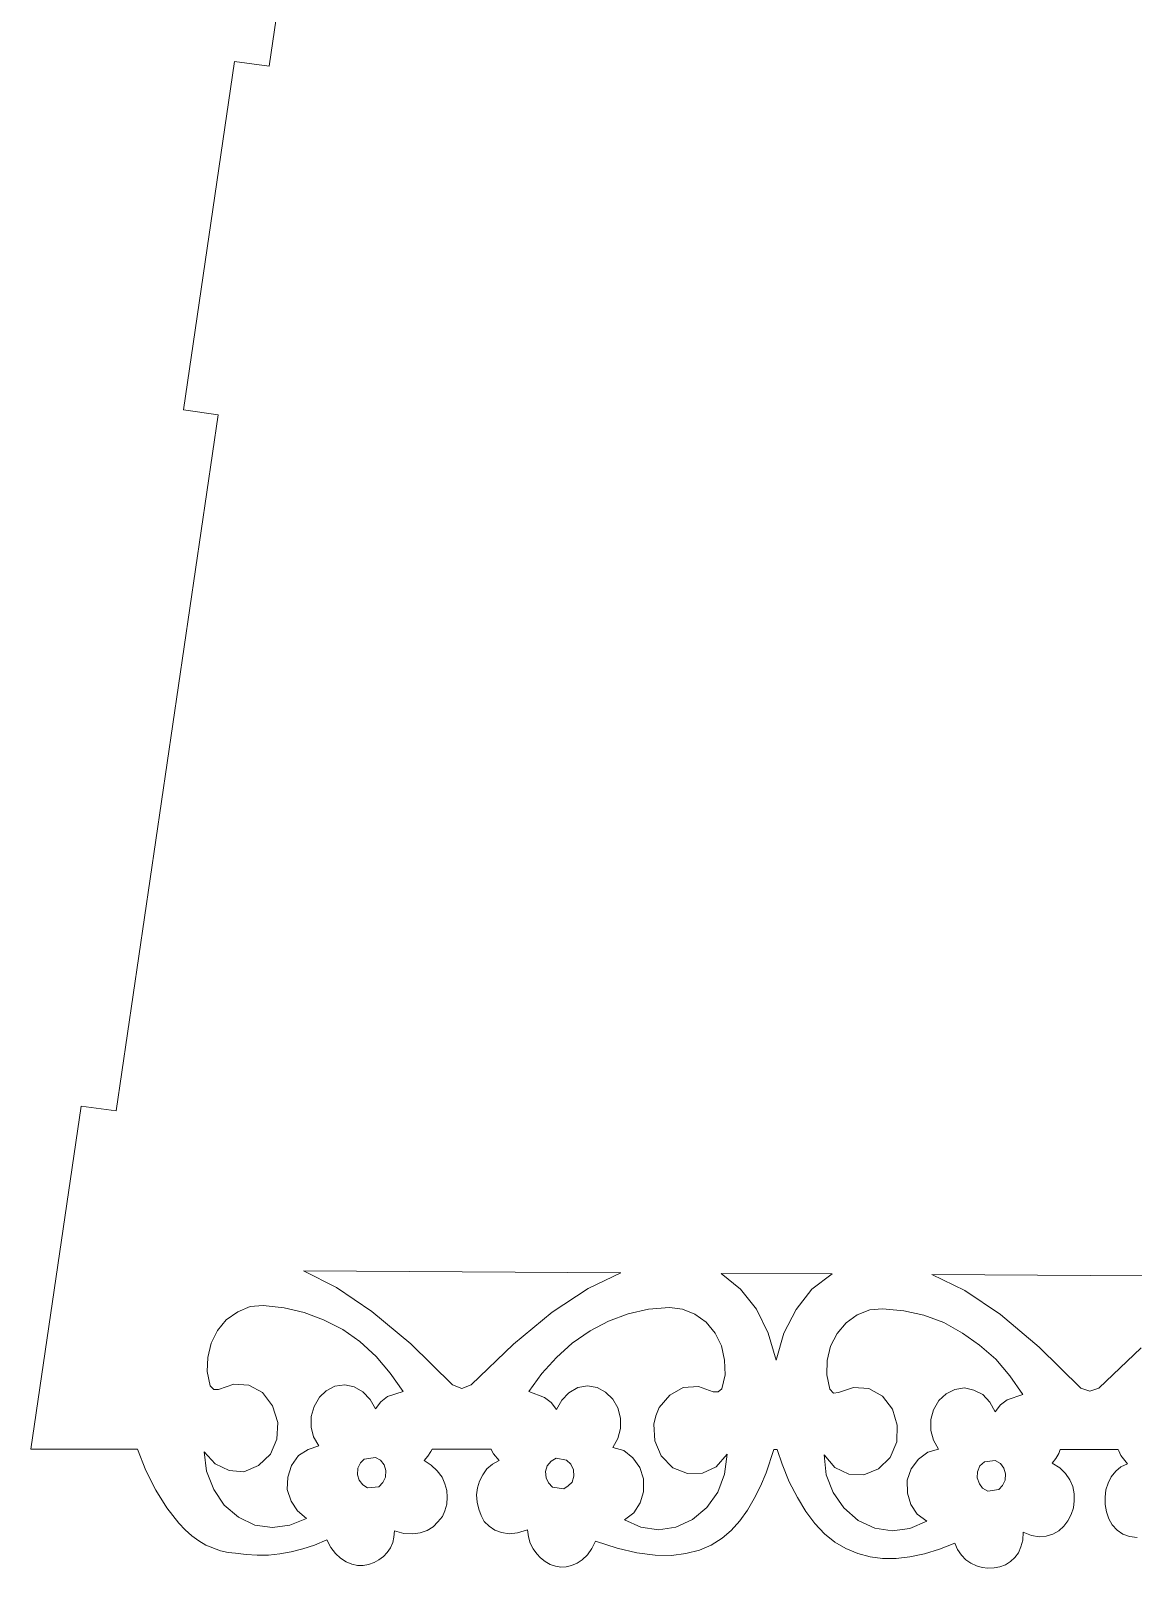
# Model space of a CAD drawing. Header units: inches. Extents: x -3.13 to 3.65, y -3.34 to 4.05.
# Drawn here: x -3.13 to -1.813, y 0.41 to 2.245 of the extents above; entities that cross this region are included whole.
import ezdxf

# ---------------------------------------------------------------- set-up
doc = ezdxf.new("R2010")
doc.units = ezdxf.units.IN
doc.header["$MEASUREMENT"] = 0
doc.layers.add('Katman 1', color=7, linetype='Continuous')

msp = doc.modelspace()

# ---------------------------------------------------------------- linework, layer by layer
at = {"layer": 'Katman 1', "color": 250, "lineweight": 9}
for points in [[(-2.8451, 2.2026), (-2.8451, 2.2026), (-2.6421, 3.5832), (-2.6421, 3.5832)], [(-2.9473, 1.7927), (-2.9473, 1.7927), (-2.8864, 2.2085), (-2.8864, 2.2085)], [(-2.8864, 2.2085), (-2.8864, 2.2085), (-2.8451, 2.2026), (-2.8451, 2.2026)], [(-3.0277, 0.956), (-3.0277, 0.956), (-2.906, 1.7868), (-2.906, 1.7868)], [(-2.906, 1.7868), (-2.906, 1.7868), (-2.9473, 1.7927), (-2.9473, 1.7927)], [(-3.1296, 0.5524), (-3.1296, 0.5524), (-3.0694, 0.9619), (-3.0694, 0.9619)], [(-3.0694, 0.9619), (-3.0694, 0.9619), (-3.0277, 0.956), (-3.0277, 0.956)], [(-2.8038, 0.7652), (-2.8038, 0.7652), (-2.4251, 0.7628), (-2.4251, 0.7628)], [(-2.7646, 0.7453), (-2.7646, 0.7453), (-2.8038, 0.7652), (-2.8038, 0.7652)], [(-2.4251, 0.7628), (-2.4251, 0.7628), (-2.4643, 0.7442), (-2.4643, 0.7442)], [(-2.3054, 0.7621), (-2.3054, 0.7621), (-2.1728, 0.7617), (-2.1728, 0.7617)], [(-2.2823, 0.7435), (-2.2823, 0.7435), (-2.3054, 0.7621), (-2.3054, 0.7621)], [(-2.1728, 0.7617), (-2.1728, 0.7617), (-2.1969, 0.7435), (-2.1969, 0.7435)], [(-2.0538, 0.761), (-2.0538, 0.761), (-1.6751, 0.7585), (-1.6751, 0.7585)], [(-2.0146, 0.7417), (-2.0146, 0.7417), (-2.0538, 0.761), (-2.0538, 0.761)], [(-2.7222, 0.7169), (-2.7222, 0.7169), (-2.7646, 0.7453), (-2.7646, 0.7453)], [(-2.4643, 0.7442), (-2.4643, 0.7442), (-2.507, 0.7159), (-2.507, 0.7159)], [(-2.2631, 0.7197), (-2.2631, 0.7197), (-2.2823, 0.7435), (-2.2823, 0.7435)], [(-2.1969, 0.7435), (-2.1969, 0.7435), (-2.2158, 0.719), (-2.2158, 0.719)], [(-1.9719, 0.7131), (-1.9719, 0.7131), (-2.0146, 0.7417), (-2.0146, 0.7417)], [(-2.8825, 0.7162), (-2.8825, 0.7162), (-2.8962, 0.7067), (-2.8962, 0.7067)], [(-2.8678, 0.7225), (-2.8678, 0.7225), (-2.8825, 0.7162), (-2.8825, 0.7162)], [(-2.8521, 0.7239), (-2.8521, 0.7239), (-2.8678, 0.7225), (-2.8678, 0.7225)], [(-2.8272, 0.7211), (-2.8272, 0.7211), (-2.8521, 0.7239), (-2.8521, 0.7239)], [(-2.8031, 0.7155), (-2.8031, 0.7155), (-2.8272, 0.7211), (-2.8272, 0.7211)], [(-2.78, 0.7067), (-2.78, 0.7067), (-2.8031, 0.7155), (-2.8031, 0.7155)], [(-2.676, 0.6781), (-2.676, 0.6781), (-2.7222, 0.7169), (-2.7222, 0.7169)], [(-2.507, 0.7159), (-2.507, 0.7159), (-2.5532, 0.6777), (-2.5532, 0.6777)], [(-2.4164, 0.7141), (-2.4164, 0.7141), (-2.3919, 0.7197), (-2.3919, 0.7197)], [(-2.3919, 0.7197), (-2.3919, 0.7197), (-2.367, 0.7215), (-2.367, 0.7215)], [(-2.367, 0.7215), (-2.367, 0.7215), (-2.3513, 0.7197), (-2.3513, 0.7197)], [(-2.3513, 0.7197), (-2.3513, 0.7197), (-2.3366, 0.7134), (-2.3366, 0.7134)], [(-2.2491, 0.691), (-2.2491, 0.691), (-2.2631, 0.7197), (-2.2631, 0.7197)], [(-2.2158, 0.719), (-2.2158, 0.719), (-2.2305, 0.691), (-2.2305, 0.691)], [(-2.128, 0.7187), (-2.128, 0.7187), (-2.143, 0.7127), (-2.143, 0.7127)], [(-2.1126, 0.7201), (-2.1126, 0.7201), (-2.128, 0.7187), (-2.128, 0.7187)], [(-2.0874, 0.7176), (-2.0874, 0.7176), (-2.1126, 0.7201), (-2.1126, 0.7201)], [(-2.0632, 0.7124), (-2.0632, 0.7124), (-2.0874, 0.7176), (-2.0874, 0.7176)], [(-2.8962, 0.7067), (-2.8962, 0.7067), (-2.9067, 0.6942), (-2.9067, 0.6942)], [(-2.7572, 0.6952), (-2.7572, 0.6952), (-2.78, 0.7067), (-2.78, 0.7067)], [(-2.4618, 0.6935), (-2.4618, 0.6935), (-2.4398, 0.705), (-2.4398, 0.705)], [(-2.4398, 0.705), (-2.4398, 0.705), (-2.4164, 0.7141), (-2.4164, 0.7141)], [(-2.3366, 0.7134), (-2.3366, 0.7134), (-2.3233, 0.704), (-2.3233, 0.704)], [(-2.3233, 0.704), (-2.3233, 0.704), (-2.3124, 0.691), (-2.3124, 0.691)], [(-2.156, 0.7033), (-2.156, 0.7033), (-2.1668, 0.6903), (-2.1668, 0.6903)], [(-2.143, 0.7127), (-2.143, 0.7127), (-2.156, 0.7033), (-2.156, 0.7033)], [(-2.0394, 0.7036), (-2.0394, 0.7036), (-2.0632, 0.7124), (-2.0632, 0.7124)], [(-2.0174, 0.691), (-2.0174, 0.691), (-2.0394, 0.7036), (-2.0394, 0.7036)], [(-1.9257, 0.6743), (-1.9257, 0.6743), (-1.9719, 0.7131), (-1.9719, 0.7131)], [(-2.9067, 0.6942), (-2.9067, 0.6942), (-2.9144, 0.6788), (-2.9144, 0.6788)], [(-2.7366, 0.6809), (-2.7366, 0.6809), (-2.7572, 0.6952), (-2.7572, 0.6952)], [(-2.7173, 0.663), (-2.7173, 0.663), (-2.7366, 0.6809), (-2.7366, 0.6809)], [(-2.5021, 0.662), (-2.5021, 0.662), (-2.4832, 0.6791), (-2.4832, 0.6791)], [(-2.4832, 0.6791), (-2.4832, 0.6791), (-2.4618, 0.6935), (-2.4618, 0.6935)], [(-2.3124, 0.691), (-2.3124, 0.691), (-2.3051, 0.6759), (-2.3051, 0.6759)], [(-2.2396, 0.6588), (-2.2396, 0.6588), (-2.2491, 0.691), (-2.2491, 0.691)], [(-2.2305, 0.691), (-2.2305, 0.691), (-2.2396, 0.6588), (-2.2396, 0.6588)], [(-2.1668, 0.6903), (-2.1668, 0.6903), (-2.1749, 0.6753), (-2.1749, 0.6753)], [(-1.9971, 0.6766), (-1.9971, 0.6766), (-2.0174, 0.691), (-2.0174, 0.691)], [(-2.9182, 0.662), (-2.9182, 0.662), (-2.9189, 0.6451), (-2.9189, 0.6451)], [(-2.9144, 0.6788), (-2.9144, 0.6788), (-2.9182, 0.662), (-2.9182, 0.662)], [(-2.7006, 0.6431), (-2.7006, 0.6431), (-2.7173, 0.663), (-2.7173, 0.663)], [(-2.626, 0.6291), (-2.626, 0.6291), (-2.676, 0.6781), (-2.676, 0.6781)], [(-2.5532, 0.6777), (-2.5532, 0.6777), (-2.6039, 0.6291), (-2.6039, 0.6291)], [(-2.5193, 0.6427), (-2.5193, 0.6427), (-2.5021, 0.662), (-2.5021, 0.662)], [(-2.3051, 0.6759), (-2.3051, 0.6759), (-2.3012, 0.6588), (-2.3012, 0.6588)], [(-2.1749, 0.6753), (-2.1749, 0.6753), (-2.1787, 0.6581), (-2.1787, 0.6581)], [(-1.9775, 0.6599), (-1.9775, 0.6599), (-1.9971, 0.6766), (-1.9971, 0.6766)], [(-1.876, 0.6252), (-1.876, 0.6252), (-1.9257, 0.6743), (-1.9257, 0.6743)], [(-1.8039, 0.6735), (-1.8039, 0.6735), (-1.8543, 0.6252), (-1.8543, 0.6252)], [(-2.9189, 0.6451), (-2.9189, 0.6451), (-2.9154, 0.628), (-2.9154, 0.628)], [(-2.6851, 0.6214), (-2.6851, 0.6214), (-2.7006, 0.6431), (-2.7006, 0.6431)], [(-2.535, 0.6211), (-2.535, 0.6211), (-2.5193, 0.6427), (-2.5193, 0.6427)], [(-2.3012, 0.6588), (-2.3012, 0.6588), (-2.3005, 0.6413), (-2.3005, 0.6413)], [(-2.1787, 0.6581), (-2.1787, 0.6581), (-2.1791, 0.641), (-2.1791, 0.641)], [(-1.9607, 0.6399), (-1.9607, 0.6399), (-1.9775, 0.6599), (-1.9775, 0.6599)], [(-2.9154, 0.628), (-2.9154, 0.628), (-2.9112, 0.6235), (-2.9112, 0.6235)], [(-2.9112, 0.6235), (-2.9112, 0.6235), (-2.9053, 0.6238), (-2.9053, 0.6238)], [(-2.9053, 0.6238), (-2.9053, 0.6238), (-2.8871, 0.6301), (-2.8871, 0.6301)], [(-2.8871, 0.6301), (-2.8871, 0.6301), (-2.8692, 0.6287), (-2.8692, 0.6287)], [(-2.8692, 0.6287), (-2.8692, 0.6287), (-2.8531, 0.62), (-2.8531, 0.62)], [(-2.7768, 0.6221), (-2.7768, 0.6221), (-2.7667, 0.6277), (-2.7667, 0.6277)], [(-2.7667, 0.6277), (-2.7667, 0.6277), (-2.7548, 0.6291), (-2.7548, 0.6291)], [(-2.7548, 0.6291), (-2.7548, 0.6291), (-2.7436, 0.627), (-2.7436, 0.627)], [(-2.7436, 0.627), (-2.7436, 0.627), (-2.7331, 0.6207), (-2.7331, 0.6207)], [(-2.6151, 0.6249), (-2.6151, 0.6249), (-2.626, 0.6291), (-2.626, 0.6291)], [(-2.6039, 0.6291), (-2.6039, 0.6291), (-2.6151, 0.6249), (-2.6151, 0.6249)], [(-2.4766, 0.6259), (-2.4766, 0.6259), (-2.4871, 0.6196), (-2.4871, 0.6196)], [(-2.465, 0.628), (-2.465, 0.628), (-2.4766, 0.6259), (-2.4766, 0.6259)], [(-2.4534, 0.6259), (-2.4534, 0.6259), (-2.465, 0.628), (-2.465, 0.628)], [(-2.4433, 0.6203), (-2.4433, 0.6203), (-2.4534, 0.6259), (-2.4534, 0.6259)], [(-2.3506, 0.6259), (-2.3506, 0.6259), (-2.3667, 0.6168), (-2.3667, 0.6168)], [(-2.3324, 0.6273), (-2.3324, 0.6273), (-2.3506, 0.6259), (-2.3506, 0.6259)], [(-2.3149, 0.6207), (-2.3149, 0.6207), (-2.3324, 0.6273), (-2.3324, 0.6273)], [(-2.3044, 0.6245), (-2.3044, 0.6245), (-2.3089, 0.6207), (-2.3089, 0.6207)], [(-2.3005, 0.6413), (-2.3005, 0.6413), (-2.3044, 0.6245), (-2.3044, 0.6245)], [(-2.1791, 0.641), (-2.1791, 0.641), (-2.1756, 0.6242), (-2.1756, 0.6242)], [(-2.1756, 0.6242), (-2.1756, 0.6242), (-2.1714, 0.6193), (-2.1714, 0.6193)], [(-2.1654, 0.62), (-2.1654, 0.62), (-2.1472, 0.6262), (-2.1472, 0.6262)], [(-2.1472, 0.6262), (-2.1472, 0.6262), (-2.129, 0.6249), (-2.129, 0.6249)], [(-2.129, 0.6249), (-2.129, 0.6249), (-2.1129, 0.6158), (-2.1129, 0.6158)], [(-2.0262, 0.6235), (-2.0262, 0.6235), (-2.015, 0.6256), (-2.015, 0.6256)], [(-2.015, 0.6256), (-2.015, 0.6256), (-2.0037, 0.6228), (-2.0037, 0.6228)], [(-1.9453, 0.6175), (-1.9453, 0.6175), (-1.9607, 0.6399), (-1.9607, 0.6399)], [(-1.8651, 0.6217), (-1.8651, 0.6217), (-1.876, 0.6252), (-1.876, 0.6252)], [(-1.8543, 0.6252), (-1.8543, 0.6252), (-1.8651, 0.6217), (-1.8651, 0.6217)], [(-2.8531, 0.62), (-2.8531, 0.62), (-2.8409, 0.6042), (-2.8409, 0.6042)], [(-2.7912, 0.6035), (-2.7912, 0.6035), (-2.7849, 0.6144), (-2.7849, 0.6144)], [(-2.7849, 0.6144), (-2.7849, 0.6144), (-2.7768, 0.6221), (-2.7768, 0.6221)], [(-2.7331, 0.6207), (-2.7331, 0.6207), (-2.7243, 0.6119), (-2.7243, 0.6119)], [(-2.7243, 0.6119), (-2.7243, 0.6119), (-2.718, 0.6007), (-2.718, 0.6007)], [(-2.718, 0.6007), (-2.718, 0.6007), (-2.7117, 0.6091), (-2.7117, 0.6091)], [(-2.7117, 0.6091), (-2.7117, 0.6091), (-2.7037, 0.6151), (-2.7037, 0.6151)], [(-2.7037, 0.6151), (-2.7037, 0.6151), (-2.6851, 0.6214), (-2.6851, 0.6214)], [(-2.5161, 0.614), (-2.5161, 0.614), (-2.535, 0.6211), (-2.535, 0.6211)], [(-2.5084, 0.6081), (-2.5084, 0.6081), (-2.5161, 0.614), (-2.5161, 0.614)], [(-2.5021, 0.5997), (-2.5021, 0.5997), (-2.5084, 0.6081), (-2.5084, 0.6081)], [(-2.4955, 0.6109), (-2.4955, 0.6109), (-2.5021, 0.5997), (-2.5021, 0.5997)], [(-2.4871, 0.6196), (-2.4871, 0.6196), (-2.4955, 0.6109), (-2.4955, 0.6109)], [(-2.4346, 0.6123), (-2.4346, 0.6123), (-2.4433, 0.6203), (-2.4433, 0.6203)], [(-2.4286, 0.6018), (-2.4286, 0.6018), (-2.4346, 0.6123), (-2.4346, 0.6123)], [(-2.3667, 0.6168), (-2.3667, 0.6168), (-2.3793, 0.6021), (-2.3793, 0.6021)], [(-2.3089, 0.6207), (-2.3089, 0.6207), (-2.3149, 0.6207), (-2.3149, 0.6207)], [(-2.1714, 0.6193), (-2.1714, 0.6193), (-2.1654, 0.62), (-2.1654, 0.62)], [(-2.1129, 0.6158), (-2.1129, 0.6158), (-2.1007, 0.6), (-2.1007, 0.6)], [(-2.0517, 0.5993), (-2.0517, 0.5993), (-2.0454, 0.6105), (-2.0454, 0.6105)], [(-2.0454, 0.6105), (-2.0454, 0.6105), (-2.0367, 0.6186), (-2.0367, 0.6186)], [(-2.0367, 0.6186), (-2.0367, 0.6186), (-2.0262, 0.6235), (-2.0262, 0.6235)], [(-2.0037, 0.6228), (-2.0037, 0.6228), (-1.9929, 0.6175), (-1.9929, 0.6175)], [(-1.9929, 0.6175), (-1.9929, 0.6175), (-1.9845, 0.6084), (-1.9845, 0.6084)], [(-1.9845, 0.6084), (-1.9845, 0.6084), (-1.9782, 0.5969), (-1.9782, 0.5969)], [(-1.9719, 0.6052), (-1.9719, 0.6052), (-1.9638, 0.6112), (-1.9638, 0.6112)], [(-1.9638, 0.6112), (-1.9638, 0.6112), (-1.9453, 0.6175), (-1.9453, 0.6175)], [(-2.8409, 0.6042), (-2.8409, 0.6042), (-2.8346, 0.5843), (-2.8346, 0.5843)], [(-2.795, 0.5913), (-2.795, 0.5913), (-2.7912, 0.6035), (-2.7912, 0.6035)], [(-2.795, 0.5787), (-2.795, 0.5787), (-2.795, 0.5913), (-2.795, 0.5913)], [(-2.4255, 0.5895), (-2.4255, 0.5895), (-2.4286, 0.6018), (-2.4286, 0.6018)], [(-2.4255, 0.5773), (-2.4255, 0.5773), (-2.4255, 0.5895), (-2.4255, 0.5895)], [(-2.3835, 0.5923), (-2.3835, 0.5923), (-2.3856, 0.5822), (-2.3856, 0.5822)], [(-2.3793, 0.6021), (-2.3793, 0.6021), (-2.3835, 0.5923), (-2.3835, 0.5923)], [(-2.1007, 0.6), (-2.1007, 0.6), (-2.0951, 0.5811), (-2.0951, 0.5811)], [(-2.0552, 0.5878), (-2.0552, 0.5878), (-2.0517, 0.5993), (-2.0517, 0.5993)], [(-2.0552, 0.5748), (-2.0552, 0.5748), (-2.0552, 0.5878), (-2.0552, 0.5878)], [(-1.9782, 0.5969), (-1.9782, 0.5969), (-1.9719, 0.6052), (-1.9719, 0.6052)], [(-2.8346, 0.5843), (-2.8346, 0.5843), (-2.836, 0.5643), (-2.836, 0.5643)], [(-2.7922, 0.5671), (-2.7922, 0.5671), (-2.795, 0.5787), (-2.795, 0.5787)], [(-2.4286, 0.565), (-2.4286, 0.565), (-2.4255, 0.5773), (-2.4255, 0.5773)], [(-2.3856, 0.5822), (-2.3856, 0.5822), (-2.3845, 0.5622), (-2.3845, 0.5622)], [(-2.0951, 0.5811), (-2.0951, 0.5811), (-2.0958, 0.5612), (-2.0958, 0.5612)], [(-2.0517, 0.5633), (-2.0517, 0.5633), (-2.0552, 0.5748), (-2.0552, 0.5748)], [(-3.0022, 0.5524), (-3.0022, 0.5524), (-3.1296, 0.5524), (-3.1296, 0.5524)], [(-2.9921, 0.5269), (-2.9921, 0.5269), (-3.0022, 0.5524), (-3.0022, 0.5524)], [(-2.836, 0.5643), (-2.836, 0.5643), (-2.8433, 0.5465), (-2.8433, 0.5465)], [(-2.8101, 0.5447), (-2.8101, 0.5447), (-2.7985, 0.552), (-2.7985, 0.552)], [(-2.7985, 0.552), (-2.7985, 0.552), (-2.7856, 0.5563), (-2.7856, 0.5563)], [(-2.7856, 0.5563), (-2.7856, 0.5563), (-2.7922, 0.5671), (-2.7922, 0.5671)], [(-2.6505, 0.5524), (-2.6505, 0.5524), (-2.6519, 0.5496), (-2.6519, 0.5496)], [(-2.5801, 0.5524), (-2.5801, 0.5524), (-2.6505, 0.5524), (-2.6505, 0.5524)], [(-2.5795, 0.5514), (-2.5795, 0.5514), (-2.5801, 0.5524), (-2.5801, 0.5524)], [(-2.577, 0.5468), (-2.577, 0.5468), (-2.5795, 0.5514), (-2.5795, 0.5514)], [(-2.4346, 0.5545), (-2.4346, 0.5545), (-2.4286, 0.565), (-2.4286, 0.565)], [(-2.4216, 0.5507), (-2.4216, 0.5507), (-2.4346, 0.5545), (-2.4346, 0.5545)], [(-2.4108, 0.5423), (-2.4108, 0.5423), (-2.4216, 0.5507), (-2.4216, 0.5507)], [(-2.3845, 0.5622), (-2.3845, 0.5622), (-2.3768, 0.5444), (-2.3768, 0.5444)], [(-2.2424, 0.552), (-2.2424, 0.552), (-2.2515, 0.5241), (-2.2515, 0.5241)], [(-2.2386, 0.552), (-2.2386, 0.552), (-2.2424, 0.552), (-2.2424, 0.552)], [(-2.2326, 0.5346), (-2.2326, 0.5346), (-2.2386, 0.552), (-2.2386, 0.552)], [(-2.0958, 0.5612), (-2.0958, 0.5612), (-2.1035, 0.5426), (-2.1035, 0.5426)], [(-2.0587, 0.5489), (-2.0587, 0.5489), (-2.0457, 0.5524), (-2.0457, 0.5524)], [(-2.0457, 0.5524), (-2.0457, 0.5524), (-2.0517, 0.5633), (-2.0517, 0.5633)], [(-1.9005, 0.552), (-1.9005, 0.552), (-1.9022, 0.5472), (-1.9022, 0.5472)], [(-1.8312, 0.552), (-1.8312, 0.552), (-1.9005, 0.552), (-1.9005, 0.552)], [(-1.8305, 0.5504), (-1.8305, 0.5504), (-1.8312, 0.552), (-1.8312, 0.552)], [(-2.9224, 0.5493), (-2.9224, 0.5493), (-2.9196, 0.5262), (-2.9196, 0.5262)], [(-2.9095, 0.5349), (-2.9095, 0.5349), (-2.9224, 0.5493), (-2.9224, 0.5493)], [(-2.8927, 0.5269), (-2.8927, 0.5269), (-2.9095, 0.5349), (-2.9095, 0.5349)], [(-2.8577, 0.5328), (-2.8577, 0.5328), (-2.8752, 0.5255), (-2.8752, 0.5255)], [(-2.8433, 0.5465), (-2.8433, 0.5465), (-2.8577, 0.5328), (-2.8577, 0.5328)], [(-2.8227, 0.5192), (-2.8227, 0.5192), (-2.8181, 0.5328), (-2.8181, 0.5328)], [(-2.8181, 0.5328), (-2.8181, 0.5328), (-2.8101, 0.5447), (-2.8101, 0.5447)], [(-2.7359, 0.536), (-2.7359, 0.536), (-2.739, 0.5297), (-2.739, 0.5297)], [(-2.7314, 0.5405), (-2.7314, 0.5405), (-2.7359, 0.536), (-2.7359, 0.536)], [(-2.718, 0.5426), (-2.718, 0.5426), (-2.7314, 0.5405), (-2.7314, 0.5405)], [(-2.7121, 0.5395), (-2.7121, 0.5395), (-2.718, 0.5426), (-2.718, 0.5426)], [(-2.7076, 0.5339), (-2.7076, 0.5339), (-2.7121, 0.5395), (-2.7121, 0.5395)], [(-2.7058, 0.5269), (-2.7058, 0.5269), (-2.7076, 0.5339), (-2.7076, 0.5339)], [(-2.6554, 0.544), (-2.6554, 0.544), (-2.6599, 0.5388), (-2.6599, 0.5388)], [(-2.6599, 0.5388), (-2.6599, 0.5388), (-2.6515, 0.5332), (-2.6515, 0.5332)], [(-2.6519, 0.5496), (-2.6519, 0.5496), (-2.6554, 0.544), (-2.6554, 0.544)], [(-2.6515, 0.5332), (-2.6515, 0.5332), (-2.6445, 0.5265), (-2.6445, 0.5265)], [(-2.5851, 0.529), (-2.5851, 0.529), (-2.5784, 0.5346), (-2.5784, 0.5346)], [(-2.5784, 0.5346), (-2.5784, 0.5346), (-2.5703, 0.5388), (-2.5703, 0.5388)], [(-2.5703, 0.5388), (-2.5703, 0.5388), (-2.577, 0.5468), (-2.577, 0.5468)], [(-2.5151, 0.5258), (-2.5151, 0.5258), (-2.513, 0.5325), (-2.513, 0.5325)], [(-2.513, 0.5325), (-2.513, 0.5325), (-2.5084, 0.5381), (-2.5084, 0.5381)], [(-2.5084, 0.5381), (-2.5084, 0.5381), (-2.5024, 0.5416), (-2.5024, 0.5416)], [(-2.5024, 0.5416), (-2.5024, 0.5416), (-2.4899, 0.5395), (-2.4899, 0.5395)], [(-2.4899, 0.5395), (-2.4899, 0.5395), (-2.485, 0.5346), (-2.485, 0.5346)], [(-2.485, 0.5346), (-2.485, 0.5346), (-2.4818, 0.5279), (-2.4818, 0.5279)], [(-2.4024, 0.5307), (-2.4024, 0.5307), (-2.4108, 0.5423), (-2.4108, 0.5423)], [(-2.3768, 0.5444), (-2.3768, 0.5444), (-2.3632, 0.53), (-2.3632, 0.53)], [(-2.3114, 0.5314), (-2.3114, 0.5314), (-2.2981, 0.5465), (-2.2981, 0.5465)], [(-2.2981, 0.5465), (-2.2981, 0.5465), (-2.3012, 0.5227), (-2.3012, 0.5227)], [(-2.2242, 0.5136), (-2.2242, 0.5136), (-2.2326, 0.5346), (-2.2326, 0.5346)], [(-2.1822, 0.5458), (-2.1822, 0.5458), (-2.1798, 0.522), (-2.1798, 0.522)], [(-2.1696, 0.5307), (-2.1696, 0.5307), (-2.1822, 0.5458), (-2.1822, 0.5458)], [(-2.1035, 0.5426), (-2.1035, 0.5426), (-2.1175, 0.529), (-2.1175, 0.529)], [(-2.0786, 0.529), (-2.0786, 0.529), (-2.0699, 0.5405), (-2.0699, 0.5405)], [(-2.0699, 0.5405), (-2.0699, 0.5405), (-2.0587, 0.5489), (-2.0587, 0.5489)], [(-1.9964, 0.5325), (-1.9964, 0.5325), (-1.9992, 0.5255), (-1.9992, 0.5255)], [(-1.9908, 0.5374), (-1.9908, 0.5374), (-1.9964, 0.5325), (-1.9964, 0.5325)], [(-1.9782, 0.5388), (-1.9782, 0.5388), (-1.9908, 0.5374), (-1.9908, 0.5374)], [(-1.9719, 0.5353), (-1.9719, 0.5353), (-1.9782, 0.5388), (-1.9782, 0.5388)], [(-1.968, 0.5297), (-1.968, 0.5297), (-1.9719, 0.5353), (-1.9719, 0.5353)], [(-1.9058, 0.5412), (-1.9058, 0.5412), (-1.9103, 0.5356), (-1.9103, 0.5356)], [(-1.9103, 0.5356), (-1.9103, 0.5356), (-1.9012, 0.53), (-1.9012, 0.53)], [(-1.9022, 0.5472), (-1.9022, 0.5472), (-1.9058, 0.5412), (-1.9058, 0.5412)], [(-1.8281, 0.5447), (-1.8281, 0.5447), (-1.8305, 0.5504), (-1.8305, 0.5504)], [(-1.8203, 0.5349), (-1.8203, 0.5349), (-1.8281, 0.5447), (-1.8281, 0.5447)], [(-1.8281, 0.5314), (-1.8281, 0.5314), (-1.8203, 0.5349), (-1.8203, 0.5349)], [(-2.9802, 0.5034), (-2.9802, 0.5034), (-2.9921, 0.5269), (-2.9921, 0.5269)], [(-2.9196, 0.5262), (-2.9196, 0.5262), (-2.9112, 0.5042), (-2.9112, 0.5042)], [(-2.8752, 0.5255), (-2.8752, 0.5255), (-2.8927, 0.5269), (-2.8927, 0.5269)], [(-2.8234, 0.5042), (-2.8234, 0.5042), (-2.8227, 0.5192), (-2.8227, 0.5192)], [(-2.739, 0.5297), (-2.739, 0.5297), (-2.7394, 0.522), (-2.7394, 0.522)], [(-2.7394, 0.522), (-2.7394, 0.522), (-2.7376, 0.5154), (-2.7376, 0.5154)], [(-2.7376, 0.5154), (-2.7376, 0.5154), (-2.7331, 0.5097), (-2.7331, 0.5097)], [(-2.7093, 0.5125), (-2.7093, 0.5125), (-2.7061, 0.5192), (-2.7061, 0.5192)], [(-2.7061, 0.5192), (-2.7061, 0.5192), (-2.7058, 0.5269), (-2.7058, 0.5269)], [(-2.6445, 0.5265), (-2.6445, 0.5265), (-2.6386, 0.5192), (-2.6386, 0.5192)], [(-2.6386, 0.5192), (-2.6386, 0.5192), (-2.6351, 0.5111), (-2.6351, 0.5111)], [(-2.5962, 0.5062), (-2.5962, 0.5062), (-2.5938, 0.5143), (-2.5938, 0.5143)], [(-2.5938, 0.5143), (-2.5938, 0.5143), (-2.5899, 0.522), (-2.5899, 0.522)], [(-2.5899, 0.522), (-2.5899, 0.522), (-2.5851, 0.529), (-2.5851, 0.529)], [(-2.5143, 0.5182), (-2.5143, 0.5182), (-2.5151, 0.5258), (-2.5151, 0.5258)], [(-2.5115, 0.5122), (-2.5115, 0.5122), (-2.5143, 0.5182), (-2.5143, 0.5182)], [(-2.4814, 0.5202), (-2.4814, 0.5202), (-2.4832, 0.5132), (-2.4832, 0.5132)], [(-2.4818, 0.5279), (-2.4818, 0.5279), (-2.4814, 0.5202), (-2.4814, 0.5202)], [(-2.3982, 0.5171), (-2.3982, 0.5171), (-2.4024, 0.5307), (-2.4024, 0.5307)], [(-2.3982, 0.5017), (-2.3982, 0.5017), (-2.3982, 0.5171), (-2.3982, 0.5171)], [(-2.3632, 0.53), (-2.3632, 0.53), (-2.3457, 0.5234), (-2.3457, 0.5234)], [(-2.3457, 0.5234), (-2.3457, 0.5234), (-2.3275, 0.5237), (-2.3275, 0.5237)], [(-2.3275, 0.5237), (-2.3275, 0.5237), (-2.3114, 0.5314), (-2.3114, 0.5314)], [(-2.3012, 0.5227), (-2.3012, 0.5227), (-2.3093, 0.5013), (-2.3093, 0.5013)], [(-2.2515, 0.5241), (-2.2515, 0.5241), (-2.2585, 0.5083), (-2.2585, 0.5083)], [(-2.1798, 0.522), (-2.1798, 0.522), (-2.1717, 0.5006), (-2.1717, 0.5006)], [(-2.1528, 0.5227), (-2.1528, 0.5227), (-2.1696, 0.5307), (-2.1696, 0.5307)], [(-2.135, 0.522), (-2.135, 0.522), (-2.1528, 0.5227), (-2.1528, 0.5227)], [(-2.1175, 0.529), (-2.1175, 0.529), (-2.135, 0.522), (-2.135, 0.522)], [(-2.0832, 0.5154), (-2.0832, 0.5154), (-2.0786, 0.529), (-2.0786, 0.529)], [(-2.0828, 0.5), (-2.0828, 0.5), (-2.0832, 0.5154), (-2.0832, 0.5154)], [(-1.9992, 0.5255), (-1.9992, 0.5255), (-1.9999, 0.5182), (-1.9999, 0.5182)], [(-1.9999, 0.5182), (-1.9999, 0.5182), (-1.9971, 0.5111), (-1.9971, 0.5111)], [(-1.9694, 0.509), (-1.9694, 0.509), (-1.9663, 0.5154), (-1.9663, 0.5154)], [(-1.966, 0.523), (-1.966, 0.523), (-1.968, 0.5297), (-1.968, 0.5297)], [(-1.9663, 0.5154), (-1.9663, 0.5154), (-1.966, 0.523), (-1.966, 0.523)], [(-1.9012, 0.53), (-1.9012, 0.53), (-1.8942, 0.5234), (-1.8942, 0.5234)], [(-1.8942, 0.5234), (-1.8942, 0.5234), (-1.8889, 0.5157), (-1.8889, 0.5157)], [(-1.8889, 0.5157), (-1.8889, 0.5157), (-1.8854, 0.508), (-1.8854, 0.508)], [(-1.8435, 0.5118), (-1.8435, 0.5118), (-1.8396, 0.5195), (-1.8396, 0.5195)], [(-1.8396, 0.5195), (-1.8396, 0.5195), (-1.8343, 0.5262), (-1.8343, 0.5262)], [(-1.8343, 0.5262), (-1.8343, 0.5262), (-1.8281, 0.5314), (-1.8281, 0.5314)], [(-2.9672, 0.4824), (-2.9672, 0.4824), (-2.9802, 0.5034), (-2.9802, 0.5034)], [(-2.9112, 0.5042), (-2.9112, 0.5042), (-2.8986, 0.4856), (-2.8986, 0.4856)], [(-2.8188, 0.4905), (-2.8188, 0.4905), (-2.8234, 0.5042), (-2.8234, 0.5042)], [(-2.7331, 0.5097), (-2.7331, 0.5097), (-2.7275, 0.5062), (-2.7275, 0.5062)], [(-2.7275, 0.5062), (-2.7275, 0.5062), (-2.7142, 0.5076), (-2.7142, 0.5076)], [(-2.7142, 0.5076), (-2.7142, 0.5076), (-2.7093, 0.5125), (-2.7093, 0.5125)], [(-2.6351, 0.5111), (-2.6351, 0.5111), (-2.6327, 0.5031), (-2.6327, 0.5031)], [(-2.6327, 0.5031), (-2.6327, 0.5031), (-2.6323, 0.495), (-2.6323, 0.495)], [(-2.5973, 0.4978), (-2.5973, 0.4978), (-2.5962, 0.5062), (-2.5962, 0.5062)], [(-2.5966, 0.4891), (-2.5966, 0.4891), (-2.5973, 0.4978), (-2.5973, 0.4978)], [(-2.5066, 0.5073), (-2.5066, 0.5073), (-2.5115, 0.5122), (-2.5115, 0.5122)], [(-2.4933, 0.5052), (-2.4933, 0.5052), (-2.5066, 0.5073), (-2.5066, 0.5073)], [(-2.4878, 0.5087), (-2.4878, 0.5087), (-2.4933, 0.5052), (-2.4933, 0.5052)], [(-2.4832, 0.5132), (-2.4832, 0.5132), (-2.4878, 0.5087), (-2.4878, 0.5087)], [(-2.402, 0.4884), (-2.402, 0.4884), (-2.3982, 0.5017), (-2.3982, 0.5017)], [(-2.3093, 0.5013), (-2.3093, 0.5013), (-2.3226, 0.4828), (-2.3226, 0.4828)], [(-2.2585, 0.5083), (-2.2585, 0.5083), (-2.2659, 0.4937), (-2.2659, 0.4937)], [(-2.2144, 0.4947), (-2.2144, 0.4947), (-2.2242, 0.5136), (-2.2242, 0.5136)], [(-2.1717, 0.5006), (-2.1717, 0.5006), (-2.1588, 0.4824), (-2.1588, 0.4824)], [(-2.079, 0.4866), (-2.079, 0.4866), (-2.0828, 0.5), (-2.0828, 0.5)], [(-1.9971, 0.5111), (-1.9971, 0.5111), (-1.9932, 0.5059), (-1.9932, 0.5059)], [(-1.9932, 0.5059), (-1.9932, 0.5059), (-1.987, 0.5024), (-1.987, 0.5024)], [(-1.987, 0.5024), (-1.987, 0.5024), (-1.974, 0.5045), (-1.974, 0.5045)], [(-1.974, 0.5045), (-1.974, 0.5045), (-1.9694, 0.509), (-1.9694, 0.509)], [(-1.8854, 0.508), (-1.8854, 0.508), (-1.884, 0.4992), (-1.884, 0.4992)], [(-1.884, 0.4992), (-1.884, 0.4992), (-1.8837, 0.4908), (-1.8837, 0.4908)], [(-1.8469, 0.495), (-1.8469, 0.495), (-1.8459, 0.5038), (-1.8459, 0.5038)], [(-1.8459, 0.5038), (-1.8459, 0.5038), (-1.8435, 0.5118), (-1.8435, 0.5118)], [(-2.9529, 0.4642), (-2.9529, 0.4642), (-2.9672, 0.4824), (-2.9672, 0.4824)], [(-2.8986, 0.4856), (-2.8986, 0.4856), (-2.8815, 0.4712), (-2.8815, 0.4712)], [(-2.8112, 0.4789), (-2.8112, 0.4789), (-2.8188, 0.4905), (-2.8188, 0.4905)], [(-2.8003, 0.4698), (-2.8003, 0.4698), (-2.8112, 0.4789), (-2.8112, 0.4789)], [(-2.6351, 0.4789), (-2.6351, 0.4789), (-2.6382, 0.472), (-2.6382, 0.472)], [(-2.633, 0.487), (-2.633, 0.487), (-2.6351, 0.4789), (-2.6351, 0.4789)], [(-2.6323, 0.495), (-2.6323, 0.495), (-2.633, 0.487), (-2.633, 0.487)], [(-2.5948, 0.481), (-2.5948, 0.481), (-2.5966, 0.4891), (-2.5966, 0.4891)], [(-2.592, 0.4734), (-2.592, 0.4734), (-2.5948, 0.481), (-2.5948, 0.481)], [(-2.4097, 0.4765), (-2.4097, 0.4765), (-2.402, 0.4884), (-2.402, 0.4884)], [(-2.3226, 0.4828), (-2.3226, 0.4828), (-2.3394, 0.4684), (-2.3394, 0.4684)], [(-2.2739, 0.4796), (-2.2739, 0.4796), (-2.283, 0.467), (-2.283, 0.467)], [(-2.2659, 0.4937), (-2.2659, 0.4937), (-2.2739, 0.4796), (-2.2739, 0.4796)], [(-2.2043, 0.4782), (-2.2043, 0.4782), (-2.2144, 0.4947), (-2.2144, 0.4947)], [(-2.1934, 0.4639), (-2.1934, 0.4639), (-2.2043, 0.4782), (-2.2043, 0.4782)], [(-2.1588, 0.4824), (-2.1588, 0.4824), (-2.1416, 0.4674), (-2.1416, 0.4674)], [(-2.0713, 0.4747), (-2.0713, 0.4747), (-2.079, 0.4866), (-2.079, 0.4866)], [(-1.8847, 0.4824), (-1.8847, 0.4824), (-1.8875, 0.4744), (-1.8875, 0.4744)], [(-1.8837, 0.4908), (-1.8837, 0.4908), (-1.8847, 0.4824), (-1.8847, 0.4824)], [(-1.8469, 0.4863), (-1.8469, 0.4863), (-1.8469, 0.495), (-1.8469, 0.495)], [(-1.8452, 0.4775), (-1.8452, 0.4775), (-1.8469, 0.4863), (-1.8469, 0.4863)], [(-1.8424, 0.4695), (-1.8424, 0.4695), (-1.8452, 0.4775), (-1.8452, 0.4775)], [(-2.9452, 0.4562), (-2.9452, 0.4562), (-2.9529, 0.4642), (-2.9529, 0.4642)], [(-2.8815, 0.4712), (-2.8815, 0.4712), (-2.8619, 0.4618), (-2.8619, 0.4618)], [(-2.8619, 0.4618), (-2.8619, 0.4618), (-2.8409, 0.459), (-2.8409, 0.459)], [(-2.8409, 0.459), (-2.8409, 0.459), (-2.8202, 0.4618), (-2.8202, 0.4618)], [(-2.8202, 0.4618), (-2.8202, 0.4618), (-2.8003, 0.4698), (-2.8003, 0.4698)], [(-2.6491, 0.4597), (-2.6491, 0.4597), (-2.6565, 0.4555), (-2.6565, 0.4555)], [(-2.6435, 0.4657), (-2.6435, 0.4657), (-2.6491, 0.4597), (-2.6491, 0.4597)], [(-2.6382, 0.472), (-2.6382, 0.472), (-2.6435, 0.4657), (-2.6435, 0.4657)], [(-2.5882, 0.4663), (-2.5882, 0.4663), (-2.592, 0.4734), (-2.592, 0.4734)], [(-2.5823, 0.4604), (-2.5823, 0.4604), (-2.5882, 0.4663), (-2.5882, 0.4663)], [(-2.5756, 0.4558), (-2.5756, 0.4558), (-2.5823, 0.4604), (-2.5823, 0.4604)], [(-2.4209, 0.4681), (-2.4209, 0.4681), (-2.4097, 0.4765), (-2.4097, 0.4765)], [(-2.4013, 0.4593), (-2.4013, 0.4593), (-2.4209, 0.4681), (-2.4209, 0.4681)], [(-2.3803, 0.4562), (-2.3803, 0.4562), (-2.4013, 0.4593), (-2.4013, 0.4593)], [(-2.3593, 0.4593), (-2.3593, 0.4593), (-2.3803, 0.4562), (-2.3803, 0.4562)], [(-2.3394, 0.4684), (-2.3394, 0.4684), (-2.3593, 0.4593), (-2.3593, 0.4593)], [(-2.283, 0.467), (-2.283, 0.467), (-2.2932, 0.4555), (-2.2932, 0.4555)], [(-2.1819, 0.4516), (-2.1819, 0.4516), (-2.1934, 0.4639), (-2.1934, 0.4639)], [(-2.1416, 0.4674), (-2.1416, 0.4674), (-2.122, 0.4583), (-2.122, 0.4583)], [(-2.08, 0.4579), (-2.08, 0.4579), (-2.0597, 0.4667), (-2.0597, 0.4667)], [(-2.0597, 0.4667), (-2.0597, 0.4667), (-2.0713, 0.4747), (-2.0713, 0.4747)], [(-1.8963, 0.4604), (-1.8963, 0.4604), (-1.9022, 0.4548), (-1.9022, 0.4548)], [(-1.8914, 0.467), (-1.8914, 0.467), (-1.8963, 0.4604), (-1.8963, 0.4604)], [(-1.8875, 0.4744), (-1.8875, 0.4744), (-1.8914, 0.467), (-1.8914, 0.467)], [(-1.8385, 0.4621), (-1.8385, 0.4621), (-1.8424, 0.4695), (-1.8424, 0.4695)], [(-1.8326, 0.4558), (-1.8326, 0.4558), (-1.8385, 0.4621), (-1.8385, 0.4621)], [(-2.9371, 0.4492), (-2.9371, 0.4492), (-2.9452, 0.4562), (-2.9452, 0.4562)], [(-2.9291, 0.4432), (-2.9291, 0.4432), (-2.9371, 0.4492), (-2.9371, 0.4492)], [(-2.9207, 0.438), (-2.9207, 0.438), (-2.9291, 0.4432), (-2.9291, 0.4432)], [(-2.7761, 0.4443), (-2.7761, 0.4443), (-2.7908, 0.438), (-2.7908, 0.438)], [(-2.7712, 0.4352), (-2.7712, 0.4352), (-2.7761, 0.4443), (-2.7761, 0.4443)], [(-2.6974, 0.4411), (-2.6974, 0.4411), (-2.7002, 0.4348), (-2.7002, 0.4348)], [(-2.696, 0.4474), (-2.696, 0.4474), (-2.6974, 0.4411), (-2.6974, 0.4411)], [(-2.6953, 0.4548), (-2.6953, 0.4548), (-2.696, 0.4474), (-2.696, 0.4474)], [(-2.6841, 0.452), (-2.6841, 0.452), (-2.6953, 0.4548), (-2.6953, 0.4548)], [(-2.6736, 0.4516), (-2.6736, 0.4516), (-2.6841, 0.452), (-2.6841, 0.452)], [(-2.6645, 0.4527), (-2.6645, 0.4527), (-2.6736, 0.4516), (-2.6736, 0.4516)], [(-2.6565, 0.4555), (-2.6565, 0.4555), (-2.6645, 0.4527), (-2.6645, 0.4527)], [(-2.5675, 0.4531), (-2.5675, 0.4531), (-2.5756, 0.4558), (-2.5756, 0.4558)], [(-2.5584, 0.4516), (-2.5584, 0.4516), (-2.5675, 0.4531), (-2.5675, 0.4531)], [(-2.5483, 0.4527), (-2.5483, 0.4527), (-2.5584, 0.4516), (-2.5584, 0.4516)], [(-2.5367, 0.4562), (-2.5367, 0.4562), (-2.5483, 0.4527), (-2.5483, 0.4527)], [(-2.5353, 0.4478), (-2.5353, 0.4478), (-2.5367, 0.4562), (-2.5367, 0.4562)], [(-2.5332, 0.4404), (-2.5332, 0.4404), (-2.5353, 0.4478), (-2.5353, 0.4478)], [(-2.5298, 0.4334), (-2.5298, 0.4334), (-2.5332, 0.4404), (-2.5332, 0.4404)], [(-2.4552, 0.4426), (-2.4552, 0.4426), (-2.4598, 0.4338), (-2.4598, 0.4338)], [(-2.4293, 0.4345), (-2.4293, 0.4345), (-2.4552, 0.4426), (-2.4552, 0.4426)], [(-2.304, 0.4461), (-2.304, 0.4461), (-2.3173, 0.438), (-2.3173, 0.438)], [(-2.2932, 0.4555), (-2.2932, 0.4555), (-2.304, 0.4461), (-2.304, 0.4461)], [(-2.1696, 0.4415), (-2.1696, 0.4415), (-2.1819, 0.4516), (-2.1819, 0.4516)], [(-2.1563, 0.4338), (-2.1563, 0.4338), (-2.1696, 0.4415), (-2.1696, 0.4415)], [(-2.122, 0.4583), (-2.122, 0.4583), (-2.101, 0.4551), (-2.101, 0.4551)], [(-2.101, 0.4551), (-2.101, 0.4551), (-2.08, 0.4579), (-2.08, 0.4579)], [(-1.9453, 0.4439), (-1.9453, 0.4439), (-1.9474, 0.4359), (-1.9474, 0.4359)], [(-1.9446, 0.4534), (-1.9446, 0.4534), (-1.9453, 0.4439), (-1.9453, 0.4439)], [(-1.9348, 0.4496), (-1.9348, 0.4496), (-1.9446, 0.4534), (-1.9446, 0.4534)], [(-1.9257, 0.4478), (-1.9257, 0.4478), (-1.9348, 0.4496), (-1.9348, 0.4496)], [(-1.9173, 0.4485), (-1.9173, 0.4485), (-1.9257, 0.4478), (-1.9257, 0.4478)], [(-1.9092, 0.4509), (-1.9092, 0.4509), (-1.9173, 0.4485), (-1.9173, 0.4485)], [(-1.9022, 0.4548), (-1.9022, 0.4548), (-1.9092, 0.4509), (-1.9092, 0.4509)], [(-1.8259, 0.4509), (-1.8259, 0.4509), (-1.8326, 0.4558), (-1.8326, 0.4558)], [(-1.8179, 0.4481), (-1.8179, 0.4481), (-1.8259, 0.4509), (-1.8259, 0.4509)], [(-1.8088, 0.4471), (-1.8088, 0.4471), (-1.8179, 0.4481), (-1.8179, 0.4481)], [(-2.9032, 0.431), (-2.9032, 0.431), (-2.9207, 0.438), (-2.9207, 0.438)], [(-2.8941, 0.4292), (-2.8941, 0.4292), (-2.9032, 0.431), (-2.9032, 0.431)], [(-2.885, 0.4285), (-2.885, 0.4285), (-2.8941, 0.4292), (-2.8941, 0.4292)], [(-2.8724, 0.4268), (-2.8724, 0.4268), (-2.885, 0.4285), (-2.885, 0.4285)], [(-2.8591, 0.4261), (-2.8591, 0.4261), (-2.8724, 0.4268), (-2.8724, 0.4268)], [(-2.8458, 0.4261), (-2.8458, 0.4261), (-2.8591, 0.4261), (-2.8591, 0.4261)], [(-2.8321, 0.4275), (-2.8321, 0.4275), (-2.8458, 0.4261), (-2.8458, 0.4261)], [(-2.8188, 0.4299), (-2.8188, 0.4299), (-2.8321, 0.4275), (-2.8321, 0.4275)], [(-2.8048, 0.4334), (-2.8048, 0.4334), (-2.8188, 0.4299), (-2.8188, 0.4299)], [(-2.7908, 0.438), (-2.7908, 0.438), (-2.8048, 0.4334), (-2.8048, 0.4334)], [(-2.7656, 0.4278), (-2.7656, 0.4278), (-2.7712, 0.4352), (-2.7712, 0.4352)], [(-2.7597, 0.4223), (-2.7597, 0.4223), (-2.7656, 0.4278), (-2.7656, 0.4278)], [(-2.753, 0.4181), (-2.753, 0.4181), (-2.7597, 0.4223), (-2.7597, 0.4223)], [(-2.7086, 0.4243), (-2.7086, 0.4243), (-2.7142, 0.4205), (-2.7142, 0.4205)], [(-2.7041, 0.4292), (-2.7041, 0.4292), (-2.7086, 0.4243), (-2.7086, 0.4243)], [(-2.7002, 0.4348), (-2.7002, 0.4348), (-2.7041, 0.4292), (-2.7041, 0.4292)], [(-2.5256, 0.4275), (-2.5256, 0.4275), (-2.5298, 0.4334), (-2.5298, 0.4334)], [(-2.521, 0.4226), (-2.521, 0.4226), (-2.5256, 0.4275), (-2.5256, 0.4275)], [(-2.5154, 0.4184), (-2.5154, 0.4184), (-2.521, 0.4226), (-2.521, 0.4226)], [(-2.465, 0.4264), (-2.465, 0.4264), (-2.4713, 0.4205), (-2.4713, 0.4205)], [(-2.4598, 0.4338), (-2.4598, 0.4338), (-2.465, 0.4264), (-2.465, 0.4264)], [(-2.4059, 0.4289), (-2.4059, 0.4289), (-2.4293, 0.4345), (-2.4293, 0.4345)], [(-2.3842, 0.4261), (-2.3842, 0.4261), (-2.4059, 0.4289), (-2.4059, 0.4289)], [(-2.3646, 0.4257), (-2.3646, 0.4257), (-2.3842, 0.4261), (-2.3842, 0.4261)], [(-2.3474, 0.4278), (-2.3474, 0.4278), (-2.3646, 0.4257), (-2.3646, 0.4257)], [(-2.3313, 0.432), (-2.3313, 0.432), (-2.3474, 0.4278), (-2.3474, 0.4278)], [(-2.3173, 0.438), (-2.3173, 0.438), (-2.3313, 0.432), (-2.3313, 0.432)], [(-2.1423, 0.4278), (-2.1423, 0.4278), (-2.1563, 0.4338), (-2.1563, 0.4338)], [(-2.1276, 0.424), (-2.1276, 0.424), (-2.1423, 0.4278), (-2.1423, 0.4278)], [(-2.1126, 0.4219), (-2.1126, 0.4219), (-2.1276, 0.424), (-2.1276, 0.424)], [(-2.08, 0.424), (-2.08, 0.424), (-2.0965, 0.4219), (-2.0965, 0.4219)], [(-2.0625, 0.4275), (-2.0625, 0.4275), (-2.08, 0.424), (-2.08, 0.424)], [(-2.0447, 0.4331), (-2.0447, 0.4331), (-2.0625, 0.4275), (-2.0625, 0.4275)], [(-2.0262, 0.4401), (-2.0262, 0.4401), (-2.0447, 0.4331), (-2.0447, 0.4331)], [(-2.023, 0.4327), (-2.023, 0.4327), (-2.0262, 0.4401), (-2.0262, 0.4401)], [(-2.0184, 0.4261), (-2.0184, 0.4261), (-2.023, 0.4327), (-2.023, 0.4327)], [(-2.0132, 0.4205), (-2.0132, 0.4205), (-2.0184, 0.4261), (-2.0184, 0.4261)], [(-1.9547, 0.4233), (-1.9547, 0.4233), (-1.96, 0.4184), (-1.96, 0.4184)], [(-1.9505, 0.4289), (-1.9505, 0.4289), (-1.9547, 0.4233), (-1.9547, 0.4233)], [(-1.9474, 0.4359), (-1.9474, 0.4359), (-1.9505, 0.4289), (-1.9505, 0.4289)], [(-2.7464, 0.4153), (-2.7464, 0.4153), (-2.753, 0.4181), (-2.753, 0.4181)], [(-2.7394, 0.4138), (-2.7394, 0.4138), (-2.7464, 0.4153), (-2.7464, 0.4153)], [(-2.7328, 0.4138), (-2.7328, 0.4138), (-2.7394, 0.4138), (-2.7394, 0.4138)], [(-2.7264, 0.4149), (-2.7264, 0.4149), (-2.7328, 0.4138), (-2.7328, 0.4138)], [(-2.7198, 0.4173), (-2.7198, 0.4173), (-2.7264, 0.4149), (-2.7264, 0.4149)], [(-2.7142, 0.4205), (-2.7142, 0.4205), (-2.7198, 0.4173), (-2.7198, 0.4173)], [(-2.5094, 0.4149), (-2.5094, 0.4149), (-2.5154, 0.4184), (-2.5154, 0.4184)], [(-2.5032, 0.4128), (-2.5032, 0.4128), (-2.5094, 0.4149), (-2.5094, 0.4149)], [(-2.4969, 0.4118), (-2.4969, 0.4118), (-2.5032, 0.4128), (-2.5032, 0.4128)], [(-2.4902, 0.4121), (-2.4902, 0.4121), (-2.4969, 0.4118), (-2.4969, 0.4118)], [(-2.4839, 0.4135), (-2.4839, 0.4135), (-2.4902, 0.4121), (-2.4902, 0.4121)], [(-2.4772, 0.4163), (-2.4772, 0.4163), (-2.4839, 0.4135), (-2.4839, 0.4135)], [(-2.4713, 0.4205), (-2.4713, 0.4205), (-2.4772, 0.4163), (-2.4772, 0.4163)], [(-2.0965, 0.4219), (-2.0965, 0.4219), (-2.1126, 0.4219), (-2.1126, 0.4219)], [(-2.0072, 0.4163), (-2.0072, 0.4163), (-2.0132, 0.4205), (-2.0132, 0.4205)], [(-2.0006, 0.4131), (-2.0006, 0.4131), (-2.0072, 0.4163), (-2.0072, 0.4163)], [(-1.9936, 0.4114), (-1.9936, 0.4114), (-2.0006, 0.4131), (-2.0006, 0.4131)], [(-1.987, 0.4103), (-1.987, 0.4103), (-1.9936, 0.4114), (-1.9936, 0.4114)], [(-1.9796, 0.4107), (-1.9796, 0.4107), (-1.987, 0.4103), (-1.987, 0.4103)], [(-1.9726, 0.4121), (-1.9726, 0.4121), (-1.9796, 0.4107), (-1.9796, 0.4107)], [(-1.966, 0.4145), (-1.966, 0.4145), (-1.9726, 0.4121), (-1.9726, 0.4121)], [(-1.96, 0.4184), (-1.96, 0.4184), (-1.966, 0.4145), (-1.966, 0.4145)]]:
    msp.add_open_spline(points, degree=3, dxfattribs=at)

doc.saveas('drawing.dxf')
